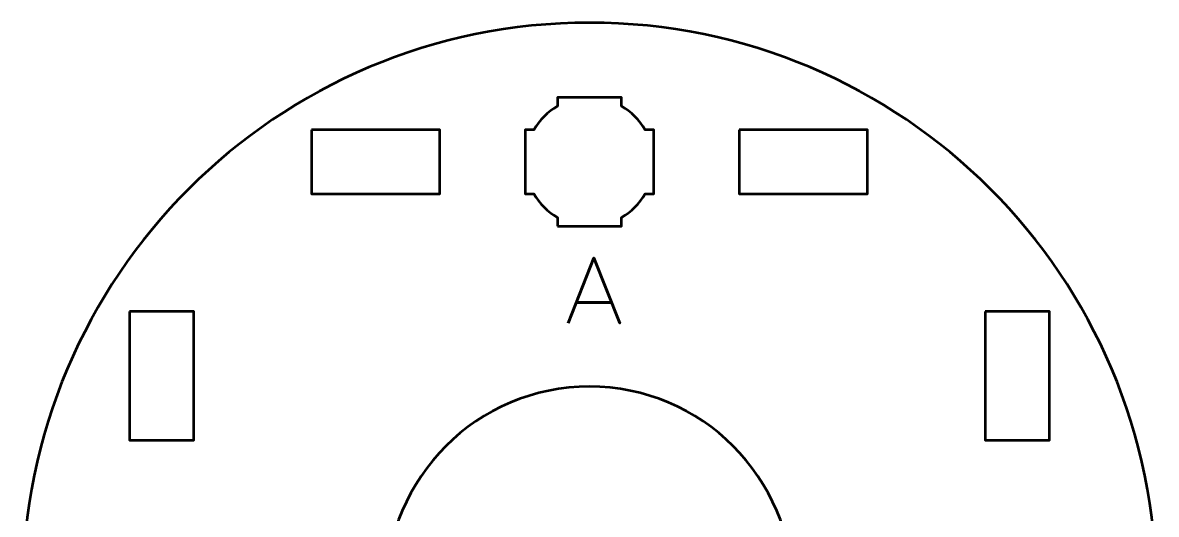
# Model space of a CAD drawing. Header units: centimetres. Extents: x -16.1 to -4.8, y -20.5 to -9.2.
# Drawn here: x -16.15 to -10.85, y -17.5 to -15.2 of the extents above; entities that cross this region are included whole.
import ezdxf

# ---------------------------------------------------------------- set-up
doc = ezdxf.new("R2010")
doc.units = ezdxf.units.CM
doc.header["$MEASUREMENT"] = 0
doc.layers.add('Layer 1', color=7, linetype='Continuous')

msp = doc.modelspace()

# ---------------------------------------------------------------- linework, layer by layer
at = {"layer": 'Layer 1', "color": 250, "lineweight": 53}
for points in [[(-13.5, -15.2), (-12.03667, -15.2), (-10.85, -16.38667), (-10.85, -17.85), (-10.85, -17.85), (-10.85, -19.31333), (-12.03667, -20.5), (-13.5, -20.5), (-13.5, -20.5), (-14.96333, -20.5), (-16.15, -19.31333), (-16.15, -17.85), (-16.15, -17.85), (-16.15, -16.38667), (-14.96333, -15.2), (-13.5, -15.2)], [(-13.5, -16.9), (-12.97541, -16.9), (-12.55, -17.32541), (-12.55, -17.85), (-12.55, -17.85), (-12.55, -18.37459), (-12.97541, -18.8), (-13.5, -18.8), (-13.5, -18.8), (-14.02459, -18.8), (-14.45, -18.37459), (-14.45, -17.85), (-14.45, -17.85), (-14.45, -17.32541), (-14.02459, -16.9), (-13.5, -16.9)]]:
    msp.add_open_spline(points, degree=3, knots=[0, 0, 0, 0, 0.25, 0.25, 0.25, 0.25, 0.5, 0.5, 0.5, 0.5, 0.75, 0.75, 0.75, 0.75, 1, 1, 1, 1], dxfattribs=at)
at = {"layer": 'Layer 1', "lineweight": 53}
for points, knots in [([(-13.64999, -16.15006), (-13.64999, -16.15006), (-13.64999, -16.10988), (-13.64999, -16.10988), (-13.64999, -16.10988), (-13.69553, -16.08355), (-13.73349, -16.0456), (-13.75984, -16.00007), (-13.75984, -16.00007), (-13.75984, -16.00007), (-13.79999, -16.00007), (-13.79999, -16.00007), (-13.79999, -16.00007), (-13.79999, -16.00007), (-13.79999, -15.85155), (-13.79999, -15.85155), (-13.79999, -15.85155), (-13.79999, -15.85155), (-13.80001, -15.85), (-13.80001, -15.85), (-13.80001, -15.85), (-13.80001, -15.85), (-13.79999, -15.84845), (-13.79999, -15.84845), (-13.79999, -15.84845), (-13.79999, -15.84845), (-13.79999, -15.70006), (-13.79999, -15.70006), (-13.79999, -15.70006), (-13.79999, -15.70006), (-13.75989, -15.70006), (-13.75989, -15.70006), (-13.75989, -15.70006), (-13.73354, -15.65449), (-13.69555, -15.61649), (-13.64999, -15.59013), (-13.64999, -15.59013), (-13.64999, -15.59013), (-13.64999, -15.55005), (-13.64999, -15.55005), (-13.64999, -15.55005), (-13.64999, -15.55005), (-13.50465, -15.55005), (-13.50465, -15.55005), (-13.50465, -15.55005), (-13.50465, -15.55005), (-13.50001, -15.54999), (-13.50001, -15.54999), (-13.50001, -15.54999), (-13.50001, -15.54999), (-13.49536, -15.55005), (-13.49536, -15.55005), (-13.49536, -15.55005), (-13.49536, -15.55005), (-13.34998, -15.55005), (-13.34998, -15.55005), (-13.34998, -15.55005), (-13.34998, -15.55005), (-13.34998, -15.59013), (-13.34998, -15.59013), (-13.34998, -15.59013), (-13.30441, -15.61649), (-13.26644, -15.65449), (-13.2401, -15.70006), (-13.2401, -15.70006), (-13.2401, -15.70006), (-13.19998, -15.70006), (-13.19998, -15.70006), (-13.19998, -15.70006), (-13.19998, -15.70006), (-13.19998, -16.00007), (-13.19998, -16.00007), (-13.19998, -16.00007), (-13.19998, -16.00007), (-13.24015, -16.00007), (-13.24015, -16.00007), (-13.24015, -16.00007), (-13.26649, -16.0456), (-13.30445, -16.08355), (-13.34998, -16.10988), (-13.34998, -16.10988), (-13.34998, -16.10988), (-13.34998, -16.15006), (-13.34998, -16.15006), (-13.34998, -16.15006), (-13.34998, -16.15006), (-13.64999, -16.15006), (-13.64999, -16.15006)], [0, 0, 0, 0, 0.0454545, 0.0454545, 0.0454545, 0.0454545, 0.0909091, 0.0909091, 0.0909091, 0.0909091, 0.1363636, 0.1363636, 0.1363636, 0.1363636, 0.1818182, 0.1818182, 0.1818182, 0.1818182, 0.2272727, 0.2272727, 0.2272727, 0.2272727, 0.2727273, 0.2727273, 0.2727273, 0.2727273, 0.3181818, 0.3181818, 0.3181818, 0.3181818, 0.3636364, 0.3636364, 0.3636364, 0.3636364, 0.4090909, 0.4090909, 0.4090909, 0.4090909, 0.4545455, 0.4545455, 0.4545455, 0.4545455, 0.5, 0.5, 0.5, 0.5, 0.5454545, 0.5454545, 0.5454545, 0.5454545, 0.5909091, 0.5909091, 0.5909091, 0.5909091, 0.6363636, 0.6363636, 0.6363636, 0.6363636, 0.6818182, 0.6818182, 0.6818182, 0.6818182, 0.7272727, 0.7272727, 0.7272727, 0.7272727, 0.7727273, 0.7727273, 0.7727273, 0.7727273, 0.8181818, 0.8181818, 0.8181818, 0.8181818, 0.8636364, 0.8636364, 0.8636364, 0.8636364, 0.9090909, 0.9090909, 0.9090909, 0.9090909, 0.9545455, 0.9545455, 0.9545455, 0.9545455, 1, 1, 1, 1]), ([(-14.79999, -15.70006), (-14.79999, -15.70006), (-14.19998, -15.70006), (-14.19998, -15.70006), (-14.19998, -15.70006), (-14.19998, -15.70006), (-14.19998, -16.00007), (-14.19998, -16.00007), (-14.19998, -16.00007), (-14.19998, -16.00007), (-14.79999, -16.00007), (-14.79999, -16.00007), (-14.79999, -16.00007), (-14.79999, -16.00007), (-14.79999, -15.70006), (-14.79999, -15.70006)], [0, 0, 0, 0, 0.25, 0.25, 0.25, 0.25, 0.5, 0.5, 0.5, 0.5, 0.75, 0.75, 0.75, 0.75, 1, 1, 1, 1]), ([(-12.80002, -15.70006), (-12.80002, -15.70006), (-12.20002, -15.70006), (-12.20002, -15.70006), (-12.20002, -15.70006), (-12.20002, -15.70006), (-12.20002, -16.00007), (-12.20002, -16.00007), (-12.20002, -16.00007), (-12.20002, -16.00007), (-12.80002, -16.00007), (-12.80002, -16.00007), (-12.80002, -16.00007), (-12.80002, -16.00007), (-12.80002, -15.70006), (-12.80002, -15.70006)], [0, 0, 0, 0, 0.25, 0.25, 0.25, 0.25, 0.5, 0.5, 0.5, 0.5, 0.75, 0.75, 0.75, 0.75, 1, 1, 1, 1]), ([(-15.64994, -16.55001), (-15.64994, -16.55001), (-15.34993, -16.55001), (-15.34993, -16.55001), (-15.34993, -16.55001), (-15.34993, -16.55001), (-15.34993, -17.15002), (-15.34993, -17.15002), (-15.34993, -17.15002), (-15.34993, -17.15002), (-15.64994, -17.15002), (-15.64994, -17.15002), (-15.64994, -17.15002), (-15.64994, -17.15002), (-15.64994, -16.55001), (-15.64994, -16.55001)], [0, 0, 0, 0, 0.25, 0.25, 0.25, 0.25, 0.5, 0.5, 0.5, 0.5, 0.75, 0.75, 0.75, 0.75, 1, 1, 1, 1]), ([(-11.65007, -16.55001), (-11.65007, -16.55001), (-11.35007, -16.55001), (-11.35007, -16.55001), (-11.35007, -16.55001), (-11.35007, -16.55001), (-11.35007, -17.15002), (-11.35007, -17.15002), (-11.35007, -17.15002), (-11.35007, -17.15002), (-11.65007, -17.15002), (-11.65007, -17.15002), (-11.65007, -17.15002), (-11.65007, -17.15002), (-11.65007, -16.55001), (-11.65007, -16.55001)], [0, 0, 0, 0, 0.25, 0.25, 0.25, 0.25, 0.5, 0.5, 0.5, 0.5, 0.75, 0.75, 0.75, 0.75, 1, 1, 1, 1])]:
    msp.add_open_spline(points, degree=3, knots=knots, dxfattribs=at)
at = {"layer": 'Layer 1', "color": 30, "lineweight": 53}
for points, knots in [([(-13.60016, -16.60342), (-13.60016, -16.60342), (-13.47909, -16.2982), (-13.47909, -16.2982), (-13.47909, -16.2982), (-13.47909, -16.2982), (-13.35759, -16.60342), (-13.35759, -16.60342), (-13.35759, -16.60342), (-13.35759, -16.60342), (-13.47909, -16.2982), (-13.47909, -16.2982), (-13.47909, -16.2982), (-13.47909, -16.2982), (-13.60016, -16.60342), (-13.60016, -16.60342)], [0, 0, 0, 0, 0.25, 0.25, 0.25, 0.25, 0.5, 0.5, 0.5, 0.5, 0.75, 0.75, 0.75, 0.75, 1, 1, 1, 1]), ([(-13.56206, -16.50732), (-13.56206, -16.50732), (-13.39612, -16.50732), (-13.39612, -16.50732), (-13.39612, -16.50732), (-13.39612, -16.50732), (-13.56206, -16.50732), (-13.56206, -16.50732)], [0, 0, 0, 0, 0.5, 0.5, 0.5, 0.5, 1, 1, 1, 1])]:
    msp.add_open_spline(points, degree=3, knots=knots, dxfattribs=at)

doc.saveas('drawing.dxf')
